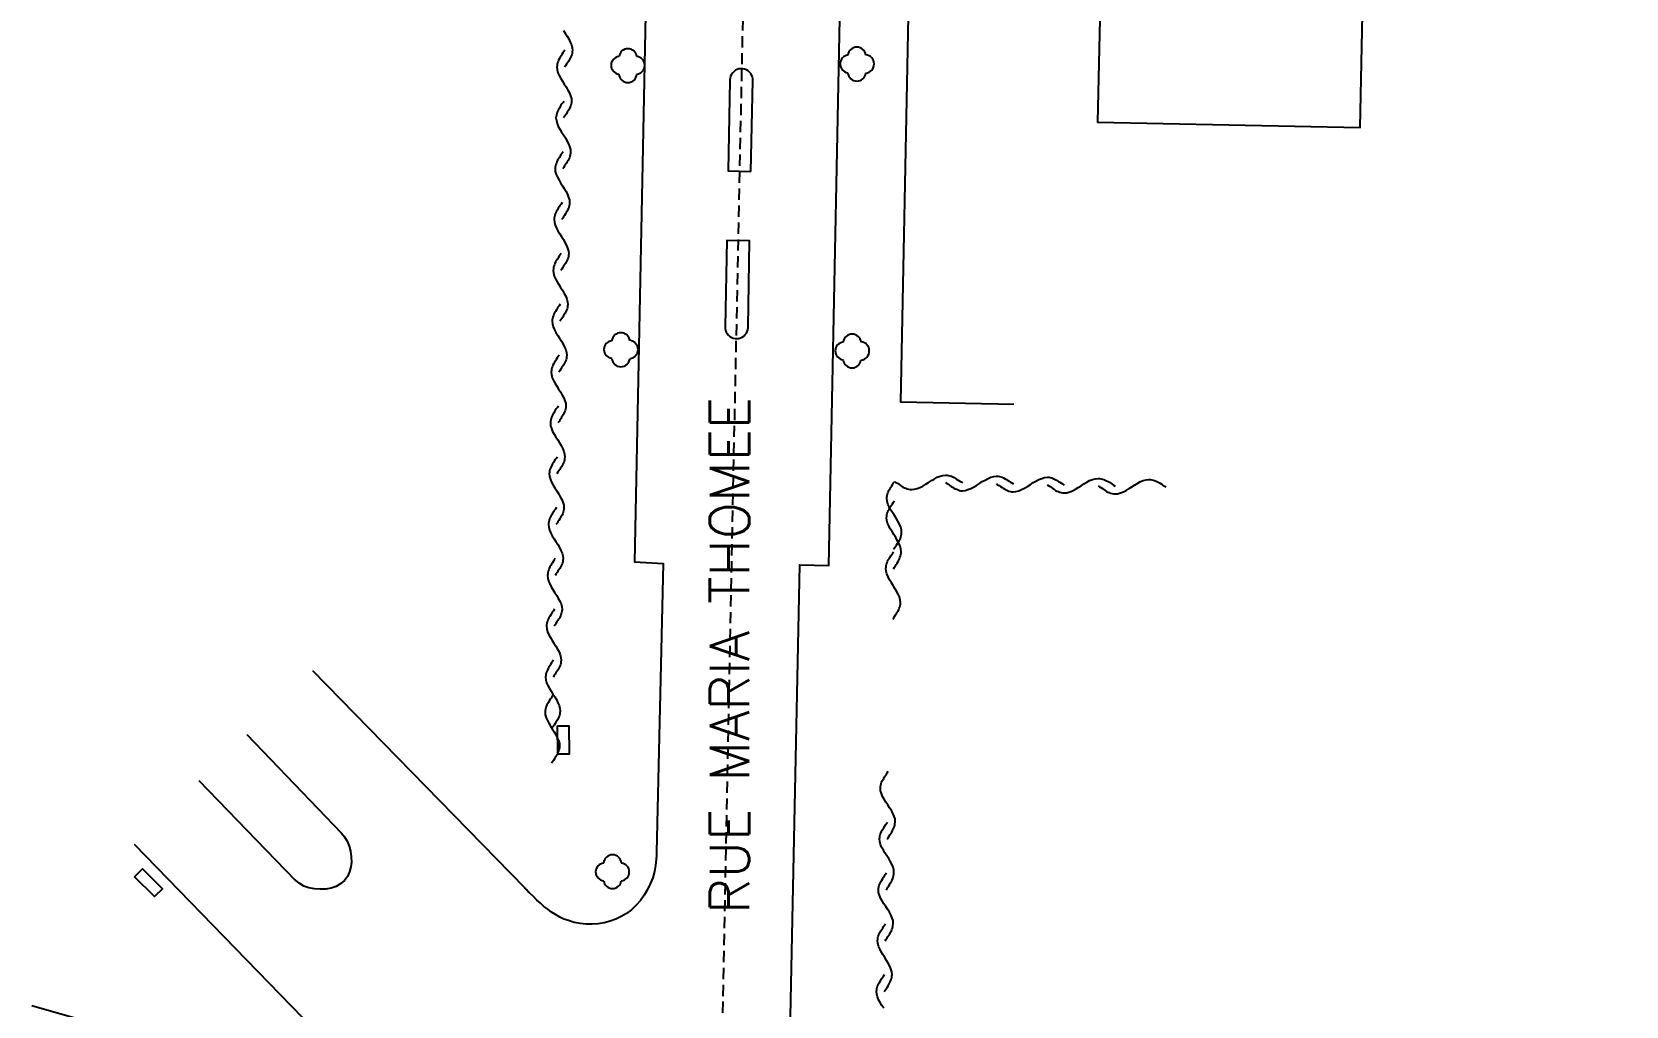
# Model space of a CAD drawing. Header units: millimetres. Extents: x 107999 to 109001, y 146999 to 148001.
# Drawn here: x 108147 to 108217.6, y 147190.3 to 147233.4 of the extents above; entities that cross this region are included whole.
import ezdxf
from ezdxf.enums import TextEntityAlignment as Align

# ---------------------------------------------------------------- set-up
doc = ezdxf.new("R2010")
doc.units = ezdxf.units.MM
doc.linetypes.add('DASHED', pattern=[0.75, 0.5, -0.25])
for name, color, linetype in [('W0001', 6, 'DASHED'), ('W0008', 7, 'CONTINUOUS'), ('W0100', 7, 'CONTINUOUS'), ('W0300', 7, 'CONTINUOUS'), ('W0310', 3, 'CONTINUOUS'), ('W0471', 7, 'CONTINUOUS'), ('W0989', 7, 'CONTINUOUS')]:
    doc.layers.add(name, color=color, linetype=linetype)
doc.styles.get("Standard").update_dxf_attribs({"font": 'romans.shx', "width": 0.85})

msp = doc.modelspace()

# ---------------------------------------------------------------- linework, layer by layer
at = {"layer": 'W0001', "flags": 128}
msp.add_lwpolyline([(108187.445, 147417.219), (108185.586, 147414.125), (108184.203, 147411.375), (108182.195, 147404.688), (108180.789, 147395.078), (108180.648, 147340.438), (108178.625, 147241.438), (108177.969, 147209.859), (108177.188, 147170.172), (108176.664, 147146.641), (108176.543, 147140.368), (108175.898, 147106.844)], dxfattribs=at)
at = {"layer": 'W0008'}
for points in [[(108180.477, 147184.844), (108181, 147209.828), (108182.289, 147209.797), (108182.914, 147241.359), (108181.656, 147241.375), (108183.266, 147321.266), (108185.156, 147321.203), (108185.414, 147333.156), (108183.523, 147333.188), (108183.68, 147340.328), (108184.914, 147340.266), (108183.68, 147340.328), (108184.93, 147340.266), (108185.586, 147371.641), (108186.188, 147371.625), (108186.672, 147395.016)], [(108174.312, 147241.531), (108173.688, 147209.953), (108174.945, 147209.891), (108174.656, 147197.109), (108174.656, 147197.078), (108174.656, 147197.047), (108174.656, 147197.016), (108174.656, 147196.984), (108174.656, 147196.953), (108174.656, 147196.922), (108174.656, 147196.891), (108174.648, 147196.859), (108174.648, 147196.828), (108174.648, 147196.797), (108174.648, 147196.797), (108174.617, 147196.516), (108174.57, 147196.25), (108174.492, 147195.969), (108174.383, 147195.703), (108174.266, 147195.453), (108174.117, 147195.203), (108173.945, 147194.969), (108173.758, 147194.766), (108173.555, 147194.562), (108173.328, 147194.391), (108173.094, 147194.266), (108172.852, 147194.141), (108172.602, 147194.047), (108172.336, 147193.984), (108172.07, 147193.938), (108171.805, 147193.922), (108171.539, 147193.922), (108171.273, 147193.953), (108171.008, 147194), (108170.758, 147194.078), (108170.562, 147194.141), (108170.375, 147194.234), (108170.195, 147194.344), (108170.016, 147194.453), (108169.844, 147194.578), (108169.68, 147194.703), (108169.523, 147194.844), (108169.367, 147194.984), (108169.211, 147195.141), (108169.062, 147195.281), (108169.039, 147195.312), (108169.016, 147195.328), (108168.992, 147195.359), (108168.969, 147195.375), (108168.945, 147195.406), (108168.922, 147195.422), (108168.898, 147195.453), (108168.875, 147195.484), (108168.852, 147195.5), (108168.828, 147195.531), (108159.453, 147205.141)], [(108178.828, 147227.234), (108178.914, 147231.25), (108178.914, 147231.344), (108178.898, 147231.422), (108178.867, 147231.5), (108178.828, 147231.578), (108178.773, 147231.641), (108178.711, 147231.688), (108178.633, 147231.734), (108178.555, 147231.766), (108178.477, 147231.781), (108178.391, 147231.781), (108178.305, 147231.781), (108178.227, 147231.75), (108178.148, 147231.719), (108178.086, 147231.656), (108178.023, 147231.594), (108177.977, 147231.531), (108177.938, 147231.453), (108177.914, 147231.375), (108177.906, 147231.297), (108177.906, 147231.266), (108177.828, 147227.266), (108178.828, 147227.234)], [(108177.688, 147220.375), (108177.695, 147220.297), (108177.711, 147220.203), (108177.734, 147220.125), (108177.781, 147220.062), (108177.836, 147220), (108177.898, 147219.938), (108177.969, 147219.891), (108178.047, 147219.859), (108178.133, 147219.844), (108178.211, 147219.844), (108178.297, 147219.844), (108178.375, 147219.875), (108178.453, 147219.906), (108178.523, 147219.953), (108178.586, 147220.016), (108178.633, 147220.078), (108178.672, 147220.156), (108178.695, 147220.234), (108178.711, 147220.328), (108178.711, 147220.359), (108178.773, 147224.172), (108177.773, 147224.188), (108177.688, 147220.375)], [(108156.539, 147202.312), (108160.719, 147197.953), (108160.719, 147197.953), (108160.719, 147197.953), (108160.727, 147197.953), (108160.727, 147197.953), (108160.727, 147197.953), (108160.727, 147197.953), (108160.727, 147197.953), (108160.727, 147197.953), (108160.727, 147197.953), (108160.727, 147197.953), (108160.727, 147197.953), (108160.859, 147197.781), (108160.977, 147197.594), (108161.062, 147197.375), (108161.125, 147197.156), (108161.156, 147196.906), (108161.164, 147196.672), (108161.141, 147196.453), (108161.078, 147196.234), (108160.984, 147196.031), (108160.859, 147195.859), (108160.688, 147195.719), (108160.484, 147195.594), (108160.258, 147195.516), (108160.023, 147195.469), (108159.773, 147195.469), (108159.523, 147195.484), (108159.281, 147195.531), (108159.055, 147195.609), (108158.852, 147195.734), (108158.68, 147195.875), (108158.68, 147195.875), (108158.68, 147195.875), (108158.68, 147195.875), (108158.68, 147195.875), (108158.672, 147195.875), (108158.672, 147195.875), (108158.672, 147195.875), (108158.672, 147195.875), (108158.672, 147195.875), (108158.672, 147195.875), (108158.672, 147195.875), (108154.43, 147200.266)], [(108151.547, 147197.469), (108160.969, 147187.75)], [(108156.391, 147187.625), (108147.023, 147190.312)]]:
    msp.add_lwpolyline(points, dxfattribs=at)
at = {"layer": 'W0100'}
msp.add_lwpolyline([(108190.461, 147216.922), (108185.461, 147217.031), (108185.812, 147234.109), (108194.266, 147233.984), (108194.172, 147229.422), (108205.789, 147229.188), (108207.086, 147292.188), (108187, 147292.656), (108187.383, 147311.281), (108200.266, 147310.984), (108200.164, 147306.031), (108214.836, 147305.719), (108215.016, 147321.078), (108212.078, 147321.109), (108212.555, 147360.688), (108217.555, 147360.625)], dxfattribs=at)
at = {"layer": 'W0300'}
for centre, radius, start, end in [((108183.523, 147232.344), 0.401, 6.7098, 173.2902), ((108173.039, 147231.938), 0.393, 96.8428, 263.1572), ((108173.391, 147232.281), 0.393, 6.8428, 173.1572), ((108173.742, 147231.938), 0.393, 275.7106, 84.2894), ((108183.172, 147232), 0.393, 96.8428, 263.1572), ((108183.875, 147232), 0.409, 276.5819, 83.4181), ((108173.391, 147231.578), 0.4, 184.4846, 355.5154), ((108183.523, 147231.641), 0.401, 186.7098, 353.2902), ((108173.078, 147219.703), 0.401, 6.7098, 173.2902), ((108183.312, 147219.641), 0.401, 6.7098, 173.2902), ((108172.727, 147219.359), 0.393, 96.8428, 263.1572), ((108173.43, 147219.359), 0.409, 276.5819, 83.4181), ((108182.961, 147219.297), 0.393, 95.7106, 264.2894), ((108183.664, 147219.297), 0.409, 276.5819, 83.4181), ((108173.078, 147219), 0.401, 186.7098, 353.2902), ((108183.312, 147218.938), 0.393, 186.8428, 353.1572), ((108172.711, 147196.594), 0.4, 4.4846, 175.5154), ((108172.359, 147196.234), 0.393, 95.7106, 264.2894), ((108173.062, 147196.234), 0.393, 276.8428, 83.1572), ((108172.711, 147195.891), 0.393, 186.8428, 353.1572)]:
    msp.add_arc(centre, radius, start, end, dxfattribs=at)
at = {"layer": 'W0310'}
for points in [[(108170.539, 147233.484), (108170.617, 147233.359), (108170.703, 147233.234), (108170.781, 147233.109), (108170.844, 147232.969), (108170.891, 147232.844), (108170.93, 147232.719), (108170.938, 147232.594), (108170.93, 147232.531), (108170.922, 147232.469), (108170.906, 147232.406), (108170.883, 147232.344), (108170.859, 147232.281), (108170.828, 147232.219), (108170.797, 147232.172), (108170.758, 147232.109), (108170.719, 147232.047), (108170.68, 147231.984), (108170.633, 147231.922), (108170.594, 147231.859)], [(108170.602, 147232.609), (108170.562, 147232.547), (108170.508, 147232.484), (108170.469, 147232.422), (108170.438, 147232.359), (108170.398, 147232.297), (108170.359, 147232.234), (108170.328, 147232.172), (108170.305, 147232.109), (108170.281, 147232.047), (108170.266, 147231.984), (108170.258, 147231.922), (108170.25, 147231.859), (108170.266, 147231.75), (108170.297, 147231.609), (108170.352, 147231.484), (108170.422, 147231.359), (108170.5, 147231.234), (108170.578, 147231.109), (108170.664, 147230.984), (108170.734, 147230.844), (108170.805, 147230.719), (108170.852, 147230.594), (108170.891, 147230.469), (108170.898, 147230.344), (108170.891, 147230.281), (108170.883, 147230.219), (108170.867, 147230.156), (108170.844, 147230.094), (108170.812, 147230.031), (108170.781, 147229.969), (108170.75, 147229.922), (108170.711, 147229.859), (108170.672, 147229.797), (108170.633, 147229.734), (108170.594, 147229.672), (108170.547, 147229.609)], [(108170.562, 147230.359), (108170.523, 147230.297), (108170.469, 147230.234), (108170.43, 147230.172), (108170.398, 147230.109), (108170.359, 147230.047), (108170.32, 147229.984), (108170.289, 147229.922), (108170.266, 147229.859), (108170.242, 147229.797), (108170.227, 147229.734), (108170.219, 147229.672), (108170.211, 147229.609), (108170.227, 147229.5), (108170.258, 147229.359), (108170.312, 147229.234), (108170.383, 147229.109), (108170.461, 147228.984), (108170.539, 147228.859), (108170.625, 147228.734), (108170.695, 147228.594), (108170.766, 147228.469), (108170.812, 147228.344), (108170.852, 147228.219), (108170.859, 147228.094), (108170.852, 147228.031), (108170.844, 147227.969), (108170.828, 147227.906), (108170.805, 147227.844), (108170.773, 147227.781), (108170.742, 147227.719), (108170.711, 147227.672), (108170.672, 147227.609), (108170.633, 147227.547), (108170.594, 147227.484), (108170.555, 147227.422), (108170.508, 147227.359)], [(108170.523, 147228.109), (108170.484, 147228.047), (108170.43, 147227.984), (108170.391, 147227.922), (108170.359, 147227.859), (108170.32, 147227.797), (108170.281, 147227.734), (108170.25, 147227.672), (108170.227, 147227.609), (108170.203, 147227.547), (108170.188, 147227.484), (108170.18, 147227.422), (108170.172, 147227.359), (108170.18, 147227.234), (108170.219, 147227.109), (108170.273, 147226.984), (108170.344, 147226.859), (108170.414, 147226.734), (108170.5, 147226.609), (108170.578, 147226.484), (108170.656, 147226.359), (108170.719, 147226.219), (108170.766, 147226.094), (108170.805, 147225.969), (108170.812, 147225.844), (108170.805, 147225.781), (108170.797, 147225.719), (108170.781, 147225.656), (108170.758, 147225.594), (108170.727, 147225.531), (108170.695, 147225.469), (108170.664, 147225.422), (108170.625, 147225.359), (108170.586, 147225.297), (108170.547, 147225.234), (108170.508, 147225.172), (108170.461, 147225.109)], [(108170.477, 147225.859), (108170.438, 147225.797), (108170.383, 147225.734), (108170.344, 147225.672), (108170.312, 147225.609), (108170.273, 147225.547), (108170.234, 147225.484), (108170.203, 147225.422), (108170.18, 147225.359), (108170.156, 147225.297), (108170.141, 147225.234), (108170.133, 147225.172), (108170.125, 147225.109), (108170.141, 147225), (108170.172, 147224.859), (108170.227, 147224.734), (108170.297, 147224.609), (108170.375, 147224.484), (108170.453, 147224.359), (108170.539, 147224.234), (108170.609, 147224.094), (108170.68, 147223.969), (108170.727, 147223.844), (108170.766, 147223.719), (108170.773, 147223.594), (108170.766, 147223.531), (108170.758, 147223.469), (108170.742, 147223.406), (108170.719, 147223.344), (108170.688, 147223.281), (108170.656, 147223.219), (108170.625, 147223.172), (108170.586, 147223.109), (108170.547, 147223.047), (108170.508, 147222.984), (108170.469, 147222.922), (108170.422, 147222.859)], [(108170.438, 147223.609), (108170.398, 147223.547), (108170.344, 147223.484), (108170.305, 147223.422), (108170.273, 147223.359), (108170.234, 147223.297), (108170.195, 147223.234), (108170.164, 147223.172), (108170.141, 147223.109), (108170.117, 147223.047), (108170.102, 147222.984), (108170.094, 147222.922), (108170.086, 147222.859), (108170.102, 147222.75), (108170.133, 147222.609), (108170.188, 147222.484), (108170.258, 147222.359), (108170.336, 147222.234), (108170.414, 147222.109), (108170.5, 147221.984), (108170.57, 147221.844), (108170.641, 147221.719), (108170.688, 147221.594), (108170.727, 147221.469), (108170.734, 147221.344), (108170.727, 147221.281), (108170.719, 147221.219), (108170.703, 147221.156), (108170.68, 147221.094), (108170.648, 147221.031), (108170.617, 147220.969), (108170.586, 147220.922), (108170.547, 147220.859), (108170.508, 147220.797), (108170.469, 147220.734), (108170.43, 147220.672), (108170.383, 147220.609)], [(108170.391, 147221.359), (108170.352, 147221.297), (108170.297, 147221.234), (108170.258, 147221.172), (108170.227, 147221.109), (108170.188, 147221.047), (108170.148, 147220.984), (108170.117, 147220.922), (108170.094, 147220.859), (108170.07, 147220.797), (108170.055, 147220.734), (108170.047, 147220.672), (108170.039, 147220.609), (108170.055, 147220.5), (108170.086, 147220.359), (108170.141, 147220.234), (108170.211, 147220.109), (108170.289, 147219.984), (108170.367, 147219.859), (108170.453, 147219.734), (108170.523, 147219.594), (108170.594, 147219.469), (108170.641, 147219.344), (108170.68, 147219.219), (108170.688, 147219.094), (108170.68, 147219.031), (108170.672, 147218.969), (108170.656, 147218.906), (108170.633, 147218.844), (108170.602, 147218.781), (108170.57, 147218.719), (108170.539, 147218.672), (108170.5, 147218.609), (108170.461, 147218.547), (108170.422, 147218.484), (108170.383, 147218.422), (108170.336, 147218.359)], [(108170.352, 147219.109), (108170.312, 147219.047), (108170.258, 147218.984), (108170.219, 147218.922), (108170.188, 147218.859), (108170.148, 147218.797), (108170.109, 147218.734), (108170.078, 147218.672), (108170.055, 147218.609), (108170.031, 147218.547), (108170.016, 147218.484), (108170.008, 147218.422), (108170, 147218.359), (108170.016, 147218.25), (108170.047, 147218.109), (108170.102, 147217.984), (108170.172, 147217.859), (108170.25, 147217.734), (108170.328, 147217.609), (108170.414, 147217.484), (108170.484, 147217.344), (108170.555, 147217.219), (108170.602, 147217.094), (108170.641, 147216.969), (108170.648, 147216.844), (108170.641, 147216.781), (108170.633, 147216.719), (108170.617, 147216.656), (108170.594, 147216.594), (108170.562, 147216.531), (108170.531, 147216.469), (108170.5, 147216.422), (108170.461, 147216.359), (108170.422, 147216.297), (108170.383, 147216.234), (108170.344, 147216.172), (108170.297, 147216.109)], [(108170.312, 147216.859), (108170.273, 147216.797), (108170.219, 147216.734), (108170.18, 147216.672), (108170.148, 147216.609), (108170.109, 147216.547), (108170.07, 147216.484), (108170.039, 147216.422), (108170.016, 147216.359), (108169.992, 147216.297), (108169.977, 147216.234), (108169.969, 147216.172), (108169.961, 147216.109), (108169.969, 147215.984), (108170.008, 147215.859), (108170.062, 147215.734), (108170.133, 147215.609), (108170.203, 147215.484), (108170.289, 147215.359), (108170.367, 147215.234), (108170.445, 147215.109), (108170.508, 147214.969), (108170.555, 147214.844), (108170.594, 147214.719), (108170.602, 147214.594), (108170.594, 147214.531), (108170.586, 147214.469), (108170.57, 147214.406), (108170.547, 147214.344), (108170.516, 147214.281), (108170.484, 147214.219), (108170.453, 147214.172), (108170.414, 147214.109), (108170.375, 147214.047), (108170.336, 147213.984), (108170.297, 147213.922), (108170.25, 147213.859)], [(108170.266, 147214.609), (108170.227, 147214.547), (108170.172, 147214.484), (108170.133, 147214.422), (108170.102, 147214.359), (108170.062, 147214.297), (108170.023, 147214.234), (108169.992, 147214.172), (108169.969, 147214.109), (108169.945, 147214.047), (108169.93, 147213.984), (108169.922, 147213.922), (108169.914, 147213.859), (108169.93, 147213.75), (108169.961, 147213.609), (108170.016, 147213.484), (108170.086, 147213.359), (108170.164, 147213.234), (108170.242, 147213.109), (108170.328, 147212.984), (108170.398, 147212.844), (108170.469, 147212.719), (108170.516, 147212.594), (108170.555, 147212.469), (108170.562, 147212.344), (108170.555, 147212.281), (108170.547, 147212.219), (108170.531, 147212.156), (108170.508, 147212.094), (108170.477, 147212.031), (108170.445, 147211.969), (108170.414, 147211.922), (108170.375, 147211.859), (108170.336, 147211.797), (108170.297, 147211.734), (108170.258, 147211.672), (108170.211, 147211.609)], [(108185.195, 147213.516), (108185.25, 147213.469), (108185.32, 147213.438), (108185.383, 147213.391), (108185.445, 147213.344), (108185.5, 147213.312), (108185.562, 147213.266), (108185.625, 147213.234), (108185.688, 147213.219), (108185.75, 147213.188), (108185.812, 147213.172), (108185.875, 147213.156), (108185.938, 147213.156), (108186.062, 147213.172), (108186.188, 147213.203), (108186.312, 147213.25), (108186.438, 147213.312), (108186.57, 147213.391), (108186.695, 147213.469), (108186.82, 147213.562), (108186.945, 147213.625), (108187.078, 147213.703), (108187.203, 147213.75), (108187.328, 147213.781), (108187.453, 147213.797), (108187.516, 147213.797), (108187.578, 147213.781), (108187.641, 147213.766), (108187.703, 147213.75), (108187.766, 147213.719), (108187.828, 147213.688), (108187.891, 147213.656), (108187.945, 147213.609), (108188.008, 147213.578), (108188.07, 147213.531), (108188.133, 147213.5), (108188.195, 147213.453)], [(108187.445, 147213.469), (108187.5, 147213.422), (108187.57, 147213.391), (108187.633, 147213.344), (108187.695, 147213.297), (108187.75, 147213.266), (108187.812, 147213.219), (108187.875, 147213.188), (108187.938, 147213.172), (108188, 147213.141), (108188.062, 147213.125), (108188.125, 147213.109), (108188.188, 147213.109), (108188.312, 147213.125), (108188.438, 147213.156), (108188.562, 147213.203), (108188.688, 147213.266), (108188.82, 147213.344), (108188.945, 147213.422), (108189.07, 147213.516), (108189.195, 147213.578), (108189.328, 147213.656), (108189.453, 147213.703), (108189.578, 147213.734), (108189.703, 147213.75), (108189.766, 147213.75), (108189.828, 147213.734), (108189.891, 147213.719), (108189.953, 147213.703), (108190.016, 147213.672), (108190.078, 147213.641), (108190.141, 147213.609), (108190.195, 147213.562), (108190.258, 147213.531), (108190.32, 147213.484), (108190.383, 147213.453), (108190.445, 147213.406)], [(108189.695, 147213.422), (108189.75, 147213.375), (108189.82, 147213.344), (108189.883, 147213.297), (108189.945, 147213.25), (108190, 147213.219), (108190.062, 147213.172), (108190.125, 147213.141), (108190.188, 147213.125), (108190.25, 147213.094), (108190.312, 147213.078), (108190.375, 147213.062), (108190.438, 147213.062), (108190.562, 147213.078), (108190.688, 147213.109), (108190.812, 147213.156), (108190.938, 147213.219), (108191.07, 147213.297), (108191.195, 147213.375), (108191.32, 147213.469), (108191.445, 147213.531), (108191.578, 147213.609), (108191.703, 147213.656), (108191.828, 147213.688), (108191.953, 147213.703), (108192.016, 147213.703), (108192.078, 147213.688), (108192.141, 147213.672), (108192.203, 147213.656), (108192.266, 147213.625), (108192.328, 147213.594), (108192.391, 147213.562), (108192.445, 147213.516), (108192.508, 147213.484), (108192.57, 147213.438), (108192.633, 147213.406), (108192.695, 147213.359)], [(108191.945, 147213.375), (108192.008, 147213.328), (108192.07, 147213.297), (108192.133, 147213.25), (108192.195, 147213.203), (108192.25, 147213.172), (108192.312, 147213.125), (108192.375, 147213.094), (108192.438, 147213.078), (108192.5, 147213.047), (108192.562, 147213.031), (108192.625, 147213.016), (108192.688, 147213.016), (108192.805, 147213.016), (108192.938, 147213.062), (108193.062, 147213.109), (108193.188, 147213.172), (108193.312, 147213.25), (108193.438, 147213.328), (108193.562, 147213.406), (108193.695, 147213.484), (108193.82, 147213.562), (108193.945, 147213.609), (108194.07, 147213.641), (108194.195, 147213.656), (108194.258, 147213.656), (108194.32, 147213.641), (108194.383, 147213.625), (108194.445, 147213.609), (108194.508, 147213.578), (108194.57, 147213.547), (108194.633, 147213.516), (108194.695, 147213.484), (108194.758, 147213.438), (108194.82, 147213.391), (108194.883, 147213.359), (108194.945, 147213.312)], [(108185.148, 147210.516), (108185.188, 147210.578), (108185.234, 147210.641), (108185.281, 147210.703), (108185.32, 147210.766), (108185.352, 147210.828), (108185.391, 147210.875), (108185.414, 147210.938), (108185.445, 147211), (108185.469, 147211.062), (108185.484, 147211.125), (108185.492, 147211.188), (108185.5, 147211.25), (108185.492, 147211.375), (108185.461, 147211.5), (108185.406, 147211.625), (108185.336, 147211.766), (108185.258, 147211.891), (108185.18, 147212.016), (108185.094, 147212.141), (108185.016, 147212.266), (108184.945, 147212.391), (108184.891, 147212.516), (108184.859, 147212.641), (108184.844, 147212.766), (108184.852, 147212.828), (108184.859, 147212.891), (108184.875, 147212.953), (108184.898, 147213.016), (108184.922, 147213.078), (108184.953, 147213.141), (108184.992, 147213.203), (108185.031, 147213.266), (108185.07, 147213.328), (108185.109, 147213.391), (108185.148, 147213.453), (108185.195, 147213.516)], [(108194.195, 147213.328), (108194.258, 147213.281), (108194.32, 147213.25), (108194.383, 147213.203), (108194.445, 147213.156), (108194.5, 147213.125), (108194.562, 147213.078), (108194.625, 147213.047), (108194.688, 147213.031), (108194.75, 147213), (108194.812, 147212.984), (108194.875, 147212.969), (108194.938, 147212.969), (108195.055, 147212.969), (108195.188, 147213.016), (108195.312, 147213.062), (108195.438, 147213.125), (108195.562, 147213.203), (108195.688, 147213.281), (108195.812, 147213.359), (108195.945, 147213.438), (108196.07, 147213.516), (108196.195, 147213.562), (108196.32, 147213.594), (108196.445, 147213.609), (108196.508, 147213.609), (108196.57, 147213.594), (108196.633, 147213.578), (108196.695, 147213.562), (108196.758, 147213.531), (108196.82, 147213.5), (108196.883, 147213.469), (108196.945, 147213.438), (108197.008, 147213.391), (108197.07, 147213.344), (108197.133, 147213.312), (108197.195, 147213.266)], [(108170.227, 147212.359), (108170.188, 147212.297), (108170.133, 147212.234), (108170.094, 147212.172), (108170.062, 147212.109), (108170.023, 147212.047), (108169.984, 147211.984), (108169.953, 147211.922), (108169.93, 147211.859), (108169.906, 147211.797), (108169.891, 147211.734), (108169.883, 147211.672), (108169.875, 147211.609), (108169.891, 147211.5), (108169.922, 147211.359), (108169.977, 147211.234), (108170.047, 147211.109), (108170.125, 147210.984), (108170.203, 147210.859), (108170.289, 147210.734), (108170.359, 147210.594), (108170.43, 147210.469), (108170.477, 147210.344), (108170.516, 147210.219), (108170.523, 147210.094), (108170.516, 147210.031), (108170.508, 147209.969), (108170.492, 147209.906), (108170.469, 147209.844), (108170.438, 147209.781), (108170.406, 147209.719), (108170.375, 147209.672), (108170.336, 147209.609), (108170.297, 147209.547), (108170.258, 147209.484), (108170.219, 147209.422), (108170.172, 147209.359)], [(108185.141, 147209.656), (108185.18, 147209.719), (108185.227, 147209.781), (108185.266, 147209.844), (108185.312, 147209.906), (108185.344, 147209.969), (108185.375, 147210.031), (108185.406, 147210.094), (108185.43, 147210.156), (108185.453, 147210.219), (108185.469, 147210.281), (108185.477, 147210.344), (108185.484, 147210.406), (108185.469, 147210.531), (108185.438, 147210.656), (108185.383, 147210.781), (108185.312, 147210.906), (108185.242, 147211.031), (108185.156, 147211.172), (108185.078, 147211.297), (108185, 147211.422), (108184.93, 147211.547), (108184.883, 147211.672), (108184.844, 147211.797), (108184.836, 147211.922), (108184.844, 147211.984), (108184.852, 147212.047), (108184.867, 147212.109), (108184.891, 147212.172), (108184.914, 147212.234), (108184.945, 147212.297), (108184.977, 147212.344), (108185.016, 147212.406), (108185.055, 147212.469), (108185.094, 147212.531), (108185.141, 147212.594), (108185.18, 147212.656)], [(108170.18, 147210.109), (108170.133, 147210.047), (108170.094, 147209.984), (108170.055, 147209.922), (108170.016, 147209.859), (108169.977, 147209.797), (108169.945, 147209.734), (108169.914, 147209.672), (108169.891, 147209.609), (108169.867, 147209.547), (108169.852, 147209.484), (108169.844, 147209.422), (108169.836, 147209.359), (108169.844, 147209.234), (108169.883, 147209.109), (108169.938, 147208.984), (108170, 147208.859), (108170.078, 147208.734), (108170.156, 147208.594), (108170.242, 147208.469), (108170.312, 147208.344), (108170.383, 147208.219), (108170.438, 147208.094), (108170.469, 147207.969), (108170.477, 147207.844), (108170.469, 147207.781), (108170.461, 147207.719), (108170.445, 147207.656), (108170.422, 147207.594), (108170.391, 147207.531), (108170.359, 147207.469), (108170.328, 147207.422), (108170.289, 147207.359), (108170.25, 147207.297), (108170.211, 147207.234), (108170.172, 147207.172), (108170.125, 147207.109)], [(108185.109, 147207.422), (108185.156, 147207.484), (108185.188, 147207.547), (108185.234, 147207.609), (108185.273, 147207.672), (108185.312, 147207.734), (108185.344, 147207.781), (108185.375, 147207.844), (108185.398, 147207.906), (108185.422, 147207.969), (108185.438, 147208.031), (108185.445, 147208.094), (108185.453, 147208.156), (108185.438, 147208.266), (108185.406, 147208.406), (108185.352, 147208.531), (108185.281, 147208.656), (108185.203, 147208.781), (108185.125, 147208.906), (108185.047, 147209.031), (108184.961, 147209.156), (108184.906, 147209.297), (108184.852, 147209.422), (108184.812, 147209.547), (108184.805, 147209.672), (108184.812, 147209.734), (108184.82, 147209.797), (108184.836, 147209.859), (108184.859, 147209.922), (108184.883, 147209.984), (108184.914, 147210.047), (108184.945, 147210.094), (108184.984, 147210.156), (108185.023, 147210.219), (108185.062, 147210.281), (108185.109, 147210.344), (108185.148, 147210.406)], [(108170.141, 147207.859), (108170.102, 147207.797), (108170.047, 147207.734), (108170.008, 147207.672), (108169.977, 147207.609), (108169.938, 147207.547), (108169.898, 147207.484), (108169.867, 147207.422), (108169.844, 147207.359), (108169.82, 147207.297), (108169.805, 147207.234), (108169.797, 147207.172), (108169.789, 147207.109), (108169.805, 147207), (108169.836, 147206.859), (108169.891, 147206.734), (108169.961, 147206.609), (108170.039, 147206.484), (108170.117, 147206.359), (108170.203, 147206.234), (108170.273, 147206.094), (108170.344, 147205.969), (108170.391, 147205.844), (108170.43, 147205.719), (108170.438, 147205.594), (108170.43, 147205.531), (108170.422, 147205.469), (108170.406, 147205.406), (108170.383, 147205.344), (108170.352, 147205.281), (108170.32, 147205.219), (108170.289, 147205.172), (108170.25, 147205.109), (108170.211, 147205.047), (108170.172, 147204.984), (108170.133, 147204.922), (108170.086, 147204.859)], [(108170.102, 147205.609), (108170.062, 147205.547), (108170.008, 147205.484), (108169.969, 147205.422), (108169.938, 147205.359), (108169.898, 147205.297), (108169.859, 147205.234), (108169.828, 147205.172), (108169.805, 147205.109), (108169.781, 147205.047), (108169.766, 147204.984), (108169.758, 147204.922), (108169.75, 147204.859), (108169.758, 147204.734), (108169.797, 147204.609), (108169.852, 147204.484), (108169.922, 147204.359), (108169.992, 147204.234), (108170.078, 147204.109), (108170.156, 147203.984), (108170.234, 147203.859), (108170.297, 147203.719), (108170.344, 147203.594), (108170.383, 147203.469), (108170.391, 147203.344), (108170.383, 147203.281), (108170.375, 147203.219), (108170.359, 147203.156), (108170.336, 147203.094), (108170.312, 147203.031), (108170.281, 147202.969), (108170.25, 147202.922), (108170.211, 147202.859), (108170.172, 147202.797), (108170.133, 147202.734), (108170.086, 147202.672), (108170.047, 147202.609)], [(108170.078, 147204.047), (108170.031, 147203.984), (108169.992, 147203.922), (108169.953, 147203.875), (108169.914, 147203.812), (108169.875, 147203.734), (108169.844, 147203.688), (108169.812, 147203.625), (108169.781, 147203.562), (108169.758, 147203.5), (108169.742, 147203.438), (108169.734, 147203.375), (108169.727, 147203.312), (108169.734, 147203.188), (108169.773, 147203.062), (108169.828, 147202.938), (108169.891, 147202.812), (108169.969, 147202.688), (108170.047, 147202.562), (108170.133, 147202.438), (108170.211, 147202.312), (108170.266, 147202.172), (108170.32, 147202.047), (108170.359, 147201.922), (108170.367, 147201.797), (108170.359, 147201.734), (108170.352, 147201.672), (108170.336, 147201.609), (108170.312, 147201.547), (108170.289, 147201.484), (108170.258, 147201.422), (108170.219, 147201.359), (108170.18, 147201.297), (108170.141, 147201.234), (108170.102, 147201.172), (108170.062, 147201.109), (108170.016, 147201.047)], [(108184.859, 147197.688), (108184.906, 147197.75), (108184.945, 147197.812), (108184.984, 147197.875), (108185.023, 147197.938), (108185.062, 147198), (108185.102, 147198.062), (108185.133, 147198.125), (108185.156, 147198.188), (108185.18, 147198.25), (108185.195, 147198.312), (108185.203, 147198.375), (108185.211, 147198.438), (108185.211, 147198.578), (108185.172, 147198.688), (108185.117, 147198.828), (108185.047, 147198.953), (108184.969, 147199.078), (108184.891, 147199.203), (108184.805, 147199.328), (108184.727, 147199.453), (108184.656, 147199.578), (108184.609, 147199.703), (108184.57, 147199.828), (108184.562, 147199.953), (108184.57, 147200.016), (108184.578, 147200.078), (108184.594, 147200.141), (108184.617, 147200.203), (108184.648, 147200.266), (108184.68, 147200.328), (108184.711, 147200.375), (108184.75, 147200.438), (108184.789, 147200.5), (108184.828, 147200.562), (108184.867, 147200.625), (108184.914, 147200.688)], [(108184.812, 147195.438), (108184.859, 147195.5), (108184.898, 147195.562), (108184.938, 147195.625), (108184.977, 147195.688), (108185.016, 147195.75), (108185.055, 147195.812), (108185.086, 147195.875), (108185.109, 147195.938), (108185.133, 147196), (108185.148, 147196.062), (108185.156, 147196.125), (108185.164, 147196.188), (108185.156, 147196.312), (108185.125, 147196.438), (108185.07, 147196.578), (108185, 147196.703), (108184.93, 147196.828), (108184.844, 147196.953), (108184.766, 147197.078), (108184.695, 147197.203), (108184.617, 147197.328), (108184.57, 147197.453), (108184.531, 147197.578), (108184.523, 147197.703), (108184.531, 147197.766), (108184.539, 147197.828), (108184.555, 147197.891), (108184.578, 147197.953), (108184.609, 147198.016), (108184.641, 147198.078), (108184.672, 147198.125), (108184.711, 147198.188), (108184.75, 147198.25), (108184.789, 147198.312), (108184.828, 147198.375), (108184.875, 147198.438)], [(108184.773, 147193.188), (108184.82, 147193.25), (108184.859, 147193.312), (108184.898, 147193.375), (108184.938, 147193.438), (108184.977, 147193.5), (108185.016, 147193.562), (108185.047, 147193.625), (108185.07, 147193.688), (108185.094, 147193.75), (108185.109, 147193.812), (108185.117, 147193.875), (108185.125, 147193.938), (108185.125, 147194.078), (108185.086, 147194.188), (108185.031, 147194.328), (108184.961, 147194.453), (108184.883, 147194.578), (108184.805, 147194.703), (108184.719, 147194.828), (108184.641, 147194.953), (108184.57, 147195.078), (108184.523, 147195.203), (108184.484, 147195.328), (108184.477, 147195.453), (108184.484, 147195.516), (108184.492, 147195.578), (108184.508, 147195.641), (108184.531, 147195.703), (108184.562, 147195.766), (108184.594, 147195.828), (108184.625, 147195.875), (108184.664, 147195.938), (108184.703, 147196), (108184.742, 147196.062), (108184.781, 147196.125), (108184.828, 147196.188)], [(108184.734, 147190.938), (108184.773, 147191), (108184.82, 147191.062), (108184.859, 147191.125), (108184.906, 147191.188), (108184.938, 147191.25), (108184.969, 147191.312), (108185, 147191.375), (108185.023, 147191.438), (108185.047, 147191.5), (108185.062, 147191.562), (108185.07, 147191.625), (108185.078, 147191.688), (108185.07, 147191.812), (108185.031, 147191.938), (108184.977, 147192.062), (108184.914, 147192.188), (108184.836, 147192.312), (108184.758, 147192.453), (108184.672, 147192.578), (108184.602, 147192.703), (108184.531, 147192.828), (108184.477, 147192.953), (108184.445, 147193.078), (108184.438, 147193.203), (108184.445, 147193.266), (108184.453, 147193.328), (108184.469, 147193.391), (108184.492, 147193.453), (108184.523, 147193.516), (108184.555, 147193.578), (108184.586, 147193.625), (108184.625, 147193.688), (108184.664, 147193.75), (108184.703, 147193.812), (108184.742, 147193.875), (108184.789, 147193.938)], [(108184.719, 147190.203), (108184.633, 147190.328), (108184.555, 147190.453), (108184.484, 147190.578), (108184.438, 147190.703), (108184.398, 147190.828), (108184.391, 147190.953), (108184.398, 147191.016), (108184.406, 147191.078), (108184.422, 147191.141), (108184.445, 147191.203), (108184.477, 147191.266), (108184.508, 147191.328), (108184.539, 147191.375), (108184.578, 147191.438), (108184.617, 147191.5), (108184.656, 147191.562), (108184.695, 147191.625), (108184.742, 147191.688)]]:
    msp.add_lwpolyline(points, dxfattribs=at)
at = {"layer": 'W0471'}
for points in [[(108170.281, 147202.703), (108170.781, 147202.703), (108170.789, 147201.453), (108170.289, 147201.453), (108170.281, 147202.703)], [(108151.562, 147196.016), (108151.922, 147196.375), (108152.805, 147195.484), (108152.445, 147195.141), (108151.562, 147196.016)]]:
    msp.add_lwpolyline(points, dxfattribs=at)

# ---------------------------------------------------------------- texts
at = {"layer": 'W0989'}
msp.add_text('RUE MARIA THOMEE', height=1.75, rotation=90, dxfattribs=at).set_placement((108177.889, 147205.818), align=Align.MIDDLE)

doc.saveas('drawing.dxf')
